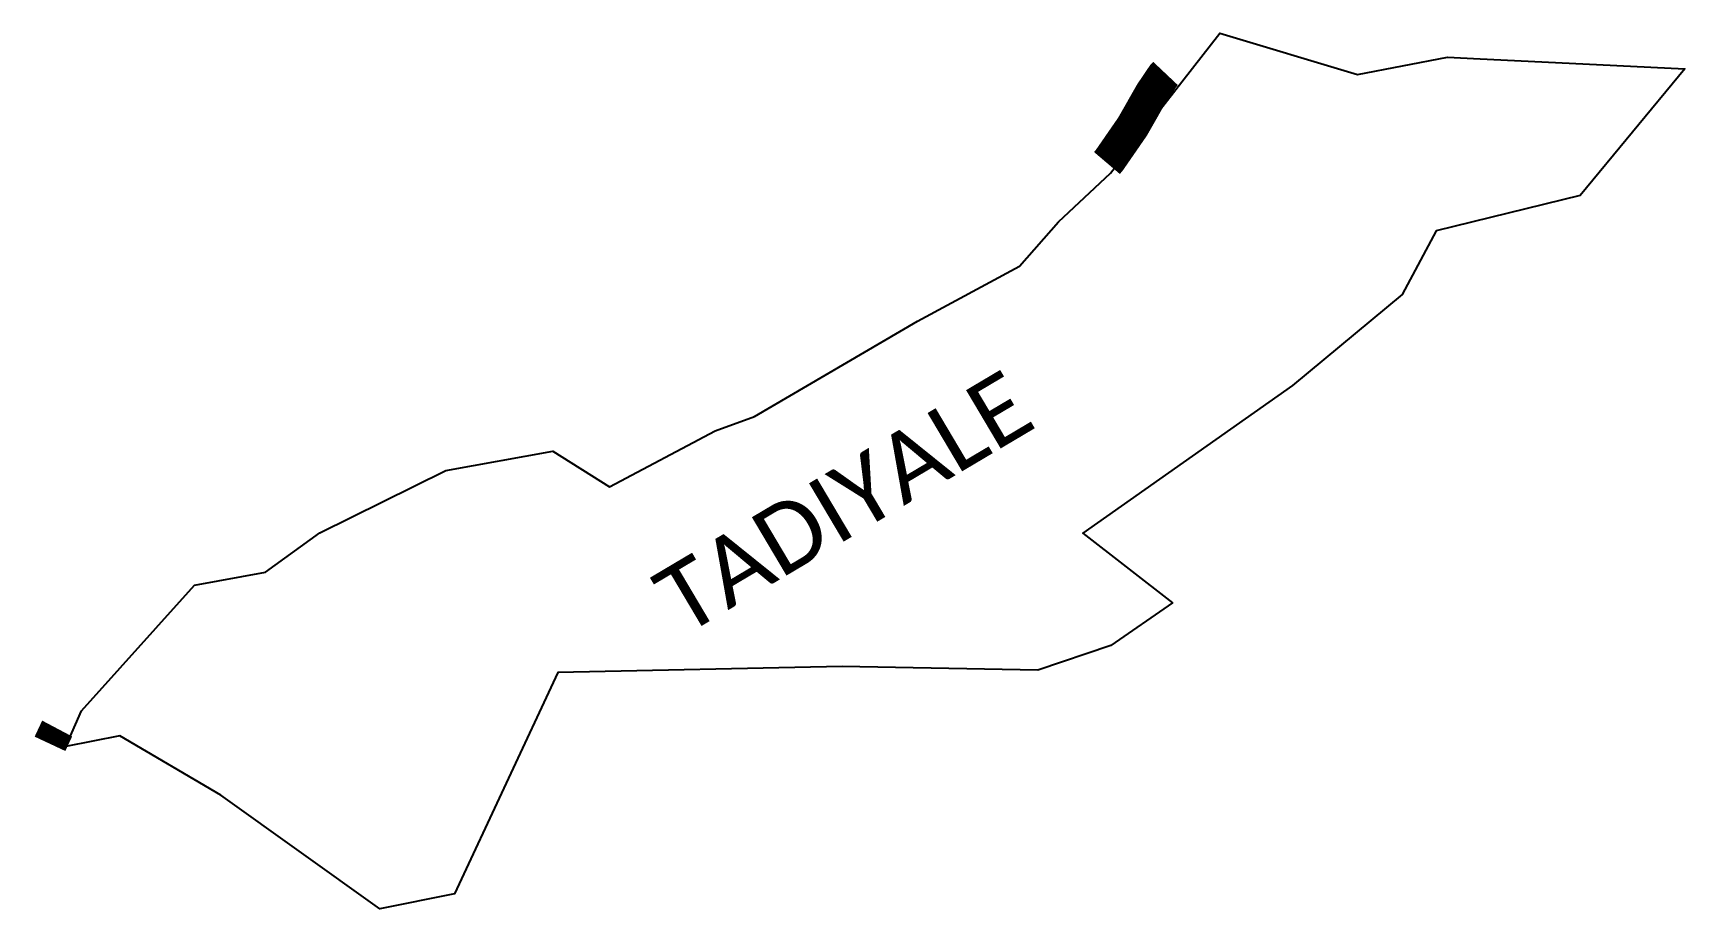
# Model space of a CAD drawing. Header units: metres. Extents: x 258026 to 260462, y 2207999 to 2209291.
import ezdxf

# ---------------------------------------------------------------- set-up
doc = ezdxf.new("R2010")
doc.units = ezdxf.units.M
doc.header["$MEASUREMENT"] = 0
for name, color, linetype in [('ARTIFICIALLY PROTECTED', 1, 'Continuous'), ('village', 3, 'Continuous'), ('VILLAGE NAME', 250, 'Continuous')]:
    doc.layers.add(name, color=color, linetype=linetype)
doc.styles.get("Standard").update_dxf_attribs({"font": 'arial.ttf'})

msp = doc.modelspace()

# ---------------------------------------------------------------- linework, layer by layer
at = {"layer": 'ARTIFICIALLY PROTECTED', "const_width": 50, "flags": 128}
for points in [[(259695.9368456072, 2209231.32599372), (259692.7805137908, 2209227.981197366), (259675.5137926086, 2209202.442947566), (259647.1520385727, 2209152.735166812), (259613.0740162423, 2209103.47025119), (259609.5203825941, 2209099.288520426)], [(258061.4213971278, 2208265.357696874), (258060.8631807094, 2208264.302576925), (258050.7996824347, 2208242.807229977)]]:
    msp.add_lwpolyline(points, dxfattribs=at)
at = {"layer": 'village'}
msp.add_lwpolyline([(260160.1566747794, 2209253.022053893), (260311.372862832, 2209245.546875255)], dxfattribs=at)
at = {"layer": 'village', "color": 3}
for points in [[(258097.1224361628, 2208291.461196817, 0), (258263.906918362, 2208476.540915038, 0), (258368.81597533, 2208495.831321352, 0), (258448.6647127469, 2208553.97102424, 0), (258634.7605534655, 2208646.111208638, 0), (258792.4829459558, 2208674.54907883, 0), (258876.1610469024, 2208621.995222752, 0), (259031.822036897, 2208704.402468923, 0), (259089.6597154346, 2208725.659998361, 0), (259330.2058084645, 2208865.868507907, 0), (259480.4646546083, 2208947.109702998, 0), (259537.8438238173, 2209012.714769279, 0), (259614.9264148673, 2209084.407892813, 0), (259776.0959257286, 2209290.9477803, 0), (259979.2438455972, 2209230.055857069, 0), (260111.5907835694, 2209255.422846541, 0), (260160.1566747794, 2209253.022053893, 0)], [(260311.372862832, 2209245.546875255, 0), (260461.9488237145, 2209238.103345427, 0), (260307.1670460021, 2209051.18618646, 0), (260095.1511459938, 2208999.274711635, 0), (260044.8983618119, 2208905.51480263, 0), (259882.9597404983, 2208771.026085659, 0), (259574.0044081109, 2208553.701186492, 0), (259706.0351723036, 2208450.770418724, 0), (259615.3577201529, 2208387.864424146, 0), (259507.4258482573, 2208351.229013399, 0), (259218.8575122712, 2208357.054281998, 0), (258799.5129152174, 2208348.033052756, 0), (258647.2139966681, 2208021.763028542, 0), (258537.4569722091, 2207999.313738668, 0), (258302.5270686184, 2208166.921239691, 0), (258153.7561108589, 2208254.71779764, 0), (258074.2421531303, 2208238.715399498, 0), (258097.1224361628, 2208291.461196817, 0)]]:
    msp.add_polyline3d(points, dxfattribs=at)

# ---------------------------------------------------------------- texts
at = {"layer": 'VILLAGE NAME', "insert": (258933.926845847, 2208486.795224037), "char_height": 100, "attachment_point": 1, "rotation": 30.67881839590891}
msp.add_mtext_dynamic_manual_height_columns('{\\fCalibri|b0|i0|c0|p34;TADIYALE}', width=1538.460719588616, gutter_width=667.3248787453472, heights=[0], dxfattribs=at)

doc.saveas('drawing.dxf')
